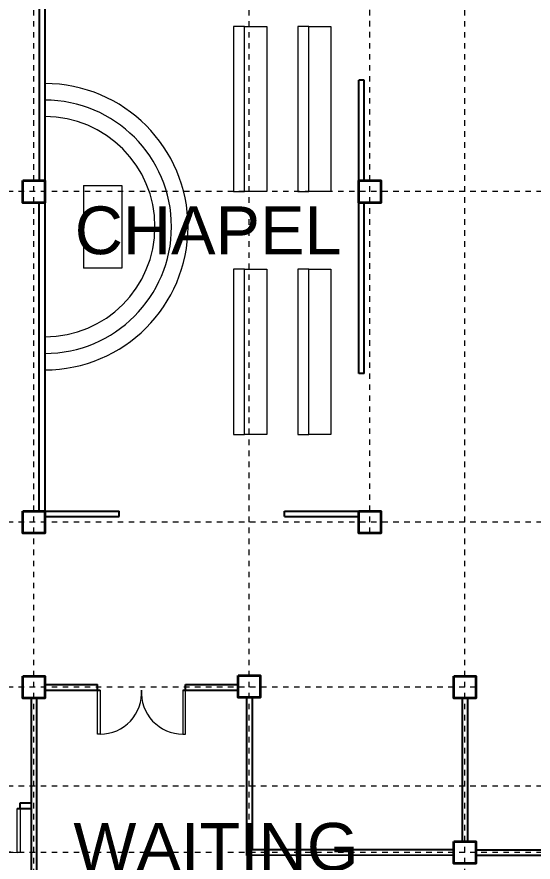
# Model space of a CAD drawing. Header units: millimetres. Extents: x 63005 to 126950, y 36019 to 74749.
# Drawn here: x 63098.12 to 63107.49, y 36131.19 to 36146.54 of the extents above; entities that cross this region are included whole.
import ezdxf

# ---------------------------------------------------------------- set-up
doc = ezdxf.new("R2010")
doc.units = ezdxf.units.MM
doc.header["$LTSCALE"] = 0.04
doc.linetypes.add('PHANTOM', pattern=[2.5, 1.25, -0.25, 0.25, -0.25, 0.25, -0.25])
doc.styles.add('SWISSLT175', font='swissl.ttf', dxfattribs={"height": 0.175})

msp = doc.modelspace()

# ---------------------------------------------------------------- linework, layer by layer
at = {"color": 0, "linetype": 'PHANTOM', "lineweight": 5, "transparency": 33554495}
for p, q in [((63098.427, 36125.164), (63098.427, 36174.339)), ((63102.339, 36125.164), (63102.339, 36174.339)), ((63106.252, 36125.164), (63106.252, 36174.339)), ((63104.527, 36137.166), (63104.527, 36170.341)), ((63114.252, 36143.367), (63046.877, 36143.364)), ((63114.252, 36137.366), (63046.877, 36137.363)), ((63106.452, 36134.364), (63050.877, 36134.362)), ((63114.252, 36132.566), (63046.878, 36132.564)), ((63114.252, 36131.364), (63050.877, 36131.362))]:
    msp.add_line(p, q, dxfattribs=at)
at = {"color": 4, "lineweight": 25}
for p, q in [((63098.527, 36147.892), (63098.527, 36143.566)), ((63098.627, 36147.892), (63098.627, 36137.566)), ((63104.327, 36143.566), (63104.327, 36145.393)), ((63104.427, 36145.393), (63104.327, 36145.393)), ((63104.427, 36143.566), (63104.427, 36145.393)), ((63098.527, 36137.566), (63098.527, 36143.166)), ((63104.327, 36140.066), (63104.327, 36143.166)), ((63104.427, 36140.066), (63104.427, 36143.166)), ((63104.427, 36140.066), (63104.327, 36140.066)), ((63098.627, 36137.566), (63099.977, 36137.566)), ((63099.977, 36137.466), (63099.977, 36137.566)), ((63102.977, 36137.566), (63104.327, 36137.566)), ((63102.977, 36137.466), (63102.977, 36137.566)), ((63098.627, 36137.466), (63099.977, 36137.466)), ((63102.977, 36137.466), (63104.327, 36137.466)), ((63106.202, 36134.164), (63106.202, 36131.564)), ((63106.302, 36134.164), (63106.302, 36131.564))]:
    msp.add_line(p, q, dxfattribs=at)
at = {"lineweight": 9}
for p, q in [((63102.255, 36146.367), (63102.055, 36146.367)), ((63102.055, 36146.367), (63102.055, 36143.367)), ((63102.255, 36143.367), (63102.255, 36146.367)), ((63102.255, 36146.367), (63102.655, 36146.367)), ((63102.655, 36146.367), (63102.655, 36143.367)), ((63103.421, 36146.367), (63103.221, 36146.367)), ((63103.221, 36146.367), (63103.221, 36143.367)), ((63103.421, 36143.367), (63103.421, 36146.367)), ((63103.421, 36146.367), (63103.821, 36146.367)), ((63103.821, 36146.367), (63103.821, 36143.367)), ((63099.327, 36143.479), (63100.027, 36143.479)), ((63099.327, 36143.479), (63099.327, 36141.979)), ((63100.027, 36143.479), (63100.027, 36141.979)), ((63102.055, 36143.367), (63102.255, 36143.367)), ((63102.655, 36143.367), (63102.255, 36143.367)), ((63103.221, 36143.367), (63103.421, 36143.367)), ((63103.821, 36143.367), (63103.421, 36143.367)), ((63100.027, 36141.979), (63099.327, 36141.979)), ((63102.255, 36141.957), (63102.055, 36141.957)), ((63102.055, 36141.957), (63102.055, 36138.957)), ((63102.255, 36138.957), (63102.255, 36141.957)), ((63102.255, 36141.957), (63102.655, 36141.957)), ((63102.655, 36141.957), (63102.655, 36138.957)), ((63103.421, 36141.957), (63103.221, 36141.957)), ((63103.221, 36141.957), (63103.221, 36138.957)), ((63103.421, 36138.957), (63103.421, 36141.957)), ((63103.421, 36141.957), (63103.821, 36141.957)), ((63103.821, 36141.957), (63103.821, 36138.957)), ((63102.055, 36138.957), (63102.255, 36138.957)), ((63102.655, 36138.957), (63102.255, 36138.957)), ((63103.221, 36138.957), (63103.421, 36138.957)), ((63103.821, 36138.957), (63103.421, 36138.957))]:
    msp.add_line(p, q, dxfattribs=at)
at = {"color": 4, "linetype": 'ByBlock', "lineweight": 25}
for p, q in [((63098.627, 36134.414), (63099.583, 36134.414)), ((63098.627, 36134.314), (63099.633, 36134.314)), ((63099.583, 36134.314), (63099.583, 36134.414)), ((63101.133, 36134.314), (63102.139, 36134.314)), ((63101.183, 36134.414), (63102.139, 36134.414)), ((63101.183, 36134.314), (63101.183, 36134.414)), ((63098.377, 36134.164), (63098.377, 36128.589)), ((63098.477, 36134.164), (63098.477, 36128.589)), ((63102.289, 36134.18), (63102.289, 36131.31)), ((63102.389, 36134.18), (63102.389, 36131.41)), ((63098.127, 36132.164), (63098.377, 36132.164)), ((63098.177, 36132.264), (63098.377, 36132.264)), ((63098.177, 36132.164), (63098.177, 36132.264)), ((63106.052, 36131.414), (63102.389, 36131.41)), ((63106.452, 36131.414), (63109.477, 36131.414)), ((63106.052, 36131.314), (63102.289, 36131.31)), ((63106.452, 36131.314), (63109.477, 36131.314))]:
    msp.add_line(p, q, dxfattribs=at)
at = {"color": 0, "linetype": 'ByBlock', "lineweight": 9}
msp.add_line((63098.227, 36132.164), (63098.127, 36132.164), dxfattribs=at)
at = {"color": 4, "lineweight": 35}
msp.add_lwpolyline([(63098.227, 36143.566), (63098.627, 36143.566), (63098.627, 36143.166), (63098.227, 36143.166)], close=True, dxfattribs=at)
at = {"color": 4, "linetype": 'ByBlock', "lineweight": 35}
for points in [[(63104.327, 36143.566), (63104.727, 36143.566), (63104.727, 36143.166), (63104.327, 36143.166)], [(63098.227, 36137.566), (63098.627, 36137.566), (63098.627, 36137.166), (63098.227, 36137.166)], [(63104.327, 36137.566), (63104.727, 36137.566), (63104.727, 36137.166), (63104.327, 36137.166)], [(63098.227, 36134.564), (63098.627, 36134.564), (63098.627, 36134.164), (63098.227, 36134.164)], [(63102.139, 36134.58), (63102.539, 36134.58), (63102.539, 36134.18), (63102.139, 36134.18)], [(63106.052, 36134.564), (63106.452, 36134.564), (63106.452, 36134.164), (63106.052, 36134.164)], [(63106.052, 36131.564), (63106.452, 36131.564), (63106.452, 36131.164), (63106.052, 36131.164)]]:
    msp.add_lwpolyline(points, close=True, dxfattribs=at)
at = {"color": 0, "linetype": 'ByBlock', "lineweight": 9}
for points in [[(63098.227, 36134.564), (63098.627, 36134.564), (63098.627, 36134.164), (63098.227, 36134.164)], [(63102.139, 36134.58), (63102.539, 36134.58), (63102.539, 36134.18), (63102.139, 36134.18)]]:
    msp.add_lwpolyline(points, close=True, dxfattribs=at)
at = {"color": 1, "lineweight": 13, "ltscale": 0.03}
for points in [[(63099.583, 36134.314), (63099.633, 36134.314), (63099.633, 36133.514), (63099.583, 36133.514)], [(63101.183, 36134.314), (63101.133, 36134.314), (63101.133, 36133.514), (63101.183, 36133.514)], [(63098.127, 36132.164), (63098.177, 36132.164), (63098.177, 36131.364), (63098.127, 36131.364)]]:
    msp.add_lwpolyline(points, close=True, dxfattribs=at)
at = {"lineweight": 9}
for radius in [2.6, 2.3, 2]:
    msp.add_arc((63098.627, 36142.729), radius, 270.0001, 90.0001, dxfattribs=at)
at = {"color": 1, "lineweight": 13, "ltscale": 0.03}
for centre, start, end in [((63099.633, 36134.266), 270, 3.6952), ((63101.133, 36134.266), 176.3048, 270), ((63098.127, 36132.116), 176.3048, 270)]:
    msp.add_arc(centre, 0.752, start, end, dxfattribs=at)

# ---------------------------------------------------------------- texts
at = {"color": 0, "linetype": 'ByBlock', "lineweight": 9, "ltscale": 0.4, "attachment_point": 5, "line_spacing_factor": 0.9, "style": 'SWISSLT175'}
for s, insert, char_height in [('CHAPEL', (63101.593, 36142.658), 0.8668), ('WAITING^JAREA', (63101.736, 36130.817), 0.86677)]:
    msp.add_mtext(s, dxfattribs=dict(at, insert=insert, char_height=char_height))

doc.saveas('drawing.dxf')
